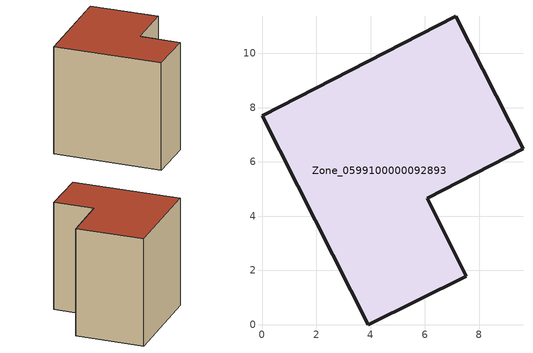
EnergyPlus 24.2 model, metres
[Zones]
Zone_0599100000092893
 floor ground (C_G): 0,7.7 7.14,11.37 9.62,6.49 6.09,4.67 7.53,1.78 3.92,0 z2.72
 wall outside (C_F): 3.92,0 7.53,1.78 6.09,4.67 9.62,6.49 7.14,11.37 0,7.7 3.92,0 z2.72:11.55
 roof outside (C_R): 7.14,11.37 0,7.7 3.92,0 7.53,1.78 6.09,4.67 9.62,6.49 z11.55
[BUILDING]
Pand.0599100000092893: North Axis=0; Terrain=City; Loads Convergence Tolerance Value=0.04; Temperature Convergence Tolerance Value=0.4; Solar Distribution=FullExterior; Maximum Number of Warmup Days=25; Minimum Number of Warmup Days=1
[Site:Location]
Rotterdam.The.Hague.AP_ZH_NLD Design_Conditions: Latitude=51.96; Longitude=4.45; Time Zone=1; Elevation=-4.5
[SITE:GROUNDTEMPERATURE:BUILDINGSURFACE]
18, 18, 18, 18, 18, 18, 18, 18, 18, 18, 18, 18
[MATERIAL] Thermal Absorptance=0.9; Solar Absorptance=0.7; Visible Absorptance=0.7
Name | Roughness | Thickness | Conductivity | Density | Specific Heat
G.TI.1946 | MediumSmooth | 0.15 | 1 | 540 | 1210
F.TI.1946 | Rough | 0.3 | 0.857143 | 1920 | 840
R.TI.1946 | MediumRough | 0.2 | 0.1 | 1500 | 1000
[CONSTRUCTION]
C_G: G.TI.1946
C_F: F.TI.1946
C_R: R.TI.1946
[ZONE]
Zone_0599100000092893: Type=1; Multiplier=1; Ceiling Height=Autocalculate; Volume=Autocalculate; Floor Area=autocalculate; Part of Total Floor Area=Yes
[ZONEINFILTRATION:DESIGNFLOWRATE]
Infil_Zone_0599100000092893: Zone or ZoneList or Space or SpaceList=Zone_0599100000092893; Schedule=AlwaysOn; Design Flow Rate Calculation Method=Flow/Area; Flow Rate per Floor Area=0.003; Constant Term Coefficient=1; Temperature Term Coefficient=0; Velocity Term Coefficient=0; Velocity Squared Term Coefficient=0
[HVACTEMPLATE:ZONE:IDEALLOADSAIRSYSTEM]
Zone_0599100000092893: Maximum Heating Supply Air Temperature=50; Minimum Cooling Supply Air Temperature=13; Maximum Heating Supply Air Humidity Ratio=0.0156; Minimum Cooling Supply Air Humidity Ratio=0.0077; Heating Limit=NoLimit; Cooling Limit=NoLimit; Dehumidification Control Type=ConstantSensibleHeatRatio; Cooling Sensible Heat Ratio=0.7; Dehumidification Setpoint=60; Humidification Control Type=None; Humidification Setpoint=30; Outdoor Air Method=None; Outdoor Air Flow Rate per Person=0.00944; Outdoor Air Flow Rate per Zone Floor Area=0; Outdoor Air Flow Rate per Zone=0; Demand Controlled Ventilation Type=None; Outdoor Air Economizer Type=NoEconomizer; Heat Recovery Type=None; Sensible Heat Recovery Effectiveness=0.7; Latent Heat Recovery Effectiveness=0.65
[ZONECONTROL:THERMOSTAT]
ThermostatControl_Zone_0599100000092893: Zone or ZoneList=Zone_0599100000092893; Control Type Schedule=DualSetpointControlType; Control 1=Thermostat_Zone_0599100000092893; Temperature Difference Between Cutout And Setpoint=0
[THERMOSTATSETPOINT:DUALSETPOINT]
Thermostat_Zone_0599100000092893: Heating Setpoint Temperature Schedule=HeatingSetpoint_Zone_0599100000092893; Cooling Setpoint Temperature Schedule=CoolingSetpoint_Zone_0599100000092893
[SCHEDULE:COMPACT]
HeatingSetpoint_Zone_0599100000092893: Through: 12/31, For: AllDays, Until: 24:00, 21
CoolingSetpoint_Zone_0599100000092893: Through: 12/31, For: AllDays, Until: 24:00, 24
DualSetpointControlType: Through: 12/31, For: AllDays, Until: 24:00, 4
AlwaysOn: Through: 12/31, For: AllDays, Until: 24:00, 1
